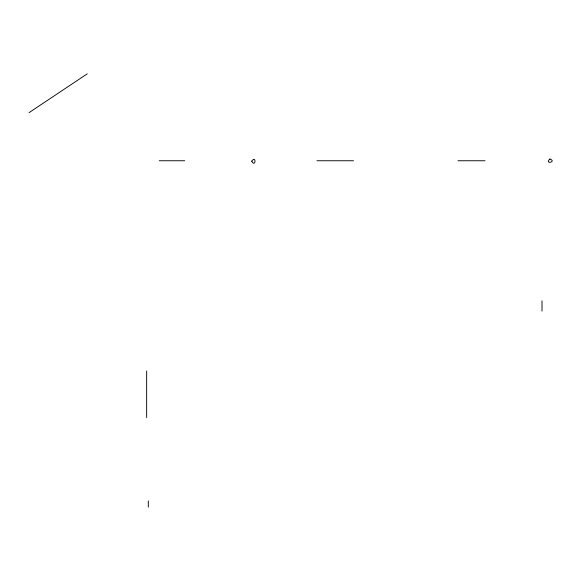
<?xml version="1.0" encoding="UTF-8"?>
<svg xmlns="http://www.w3.org/2000/svg" width="581" height="581" viewBox="0 0 581 581"><rect width="100%" height="100%" fill="white"/><g stroke="black" fill="none" stroke-linecap="round" stroke-linejoin="round"><path stroke-width="0.87" d="M29.05 112.641L87.252 73.838M549.829 159.012C544.07 164.714 557.266 161.852 549.917 158.998M159.223 160.755L184.736 160.755M316.921 160.755L353.488 160.755M457.973 160.755L485.026 160.755M542.015 300.842L542.015 311.096M148.315 500.887L148.315 507.162M146.659 371.034L146.659 417.543M251.726 161.184C255.662 168.229 256.432 154.568 251.726 161.184"/></g></svg>
